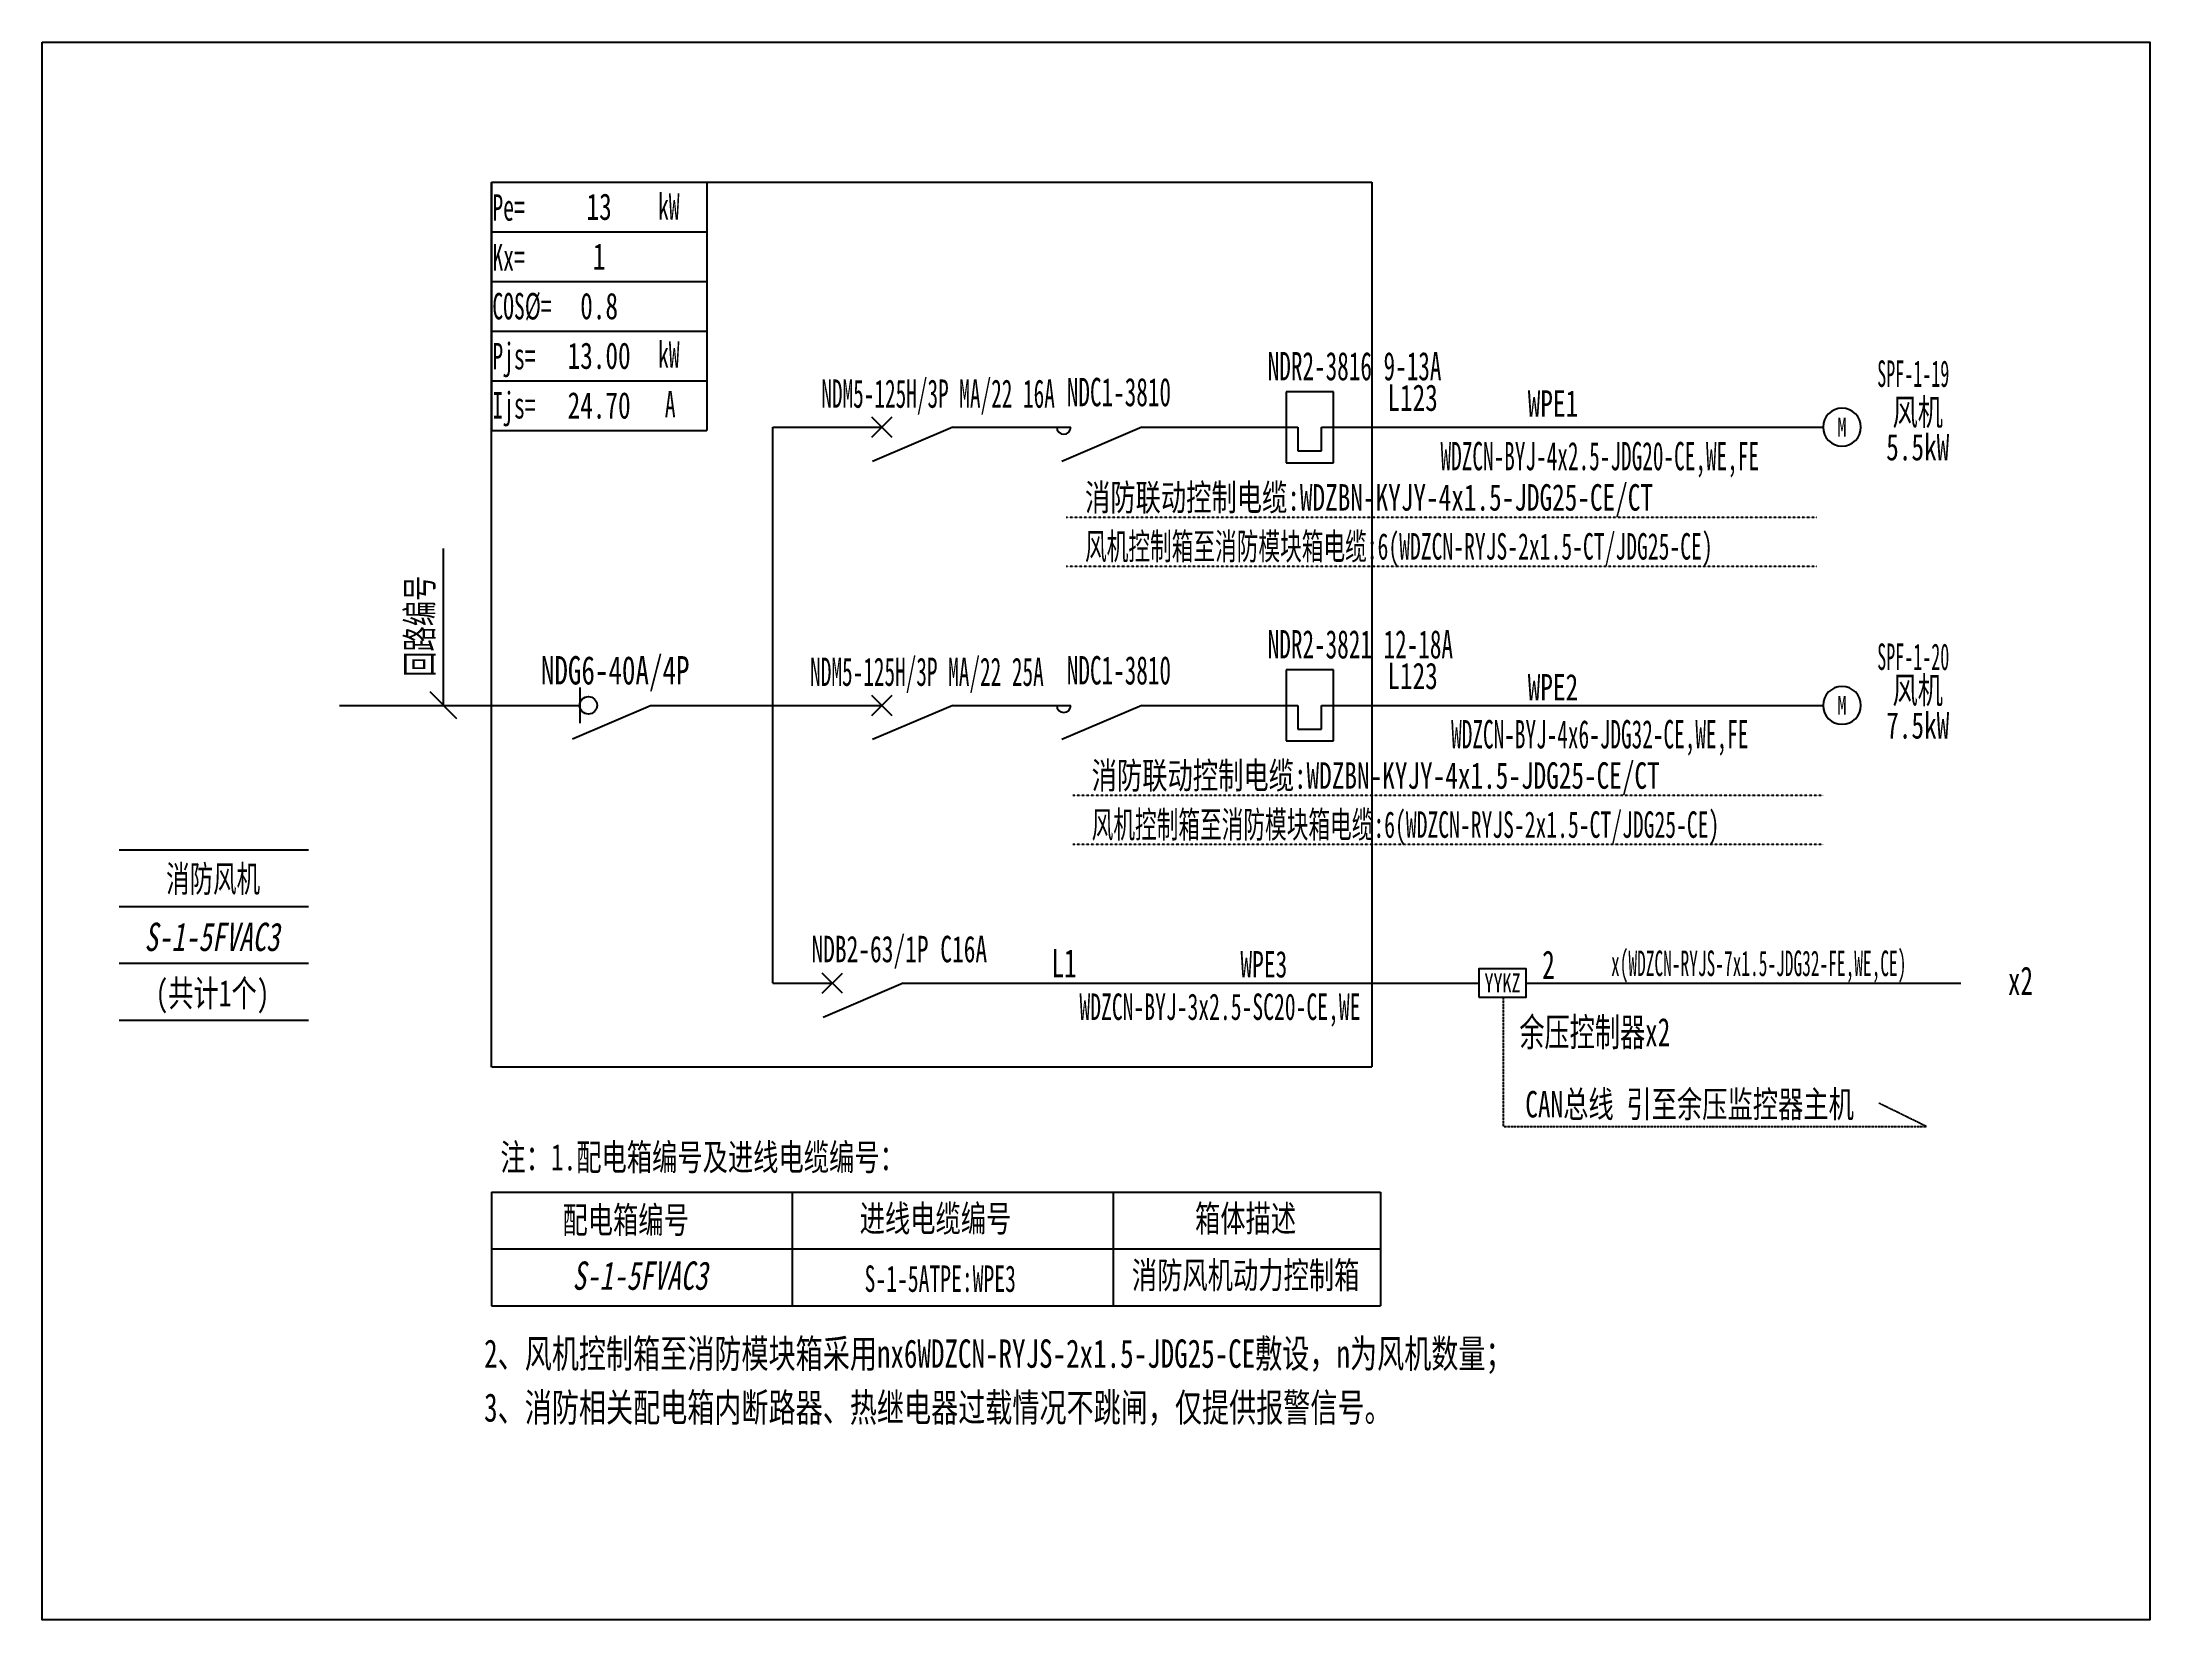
# Model space of a CAD drawing. Extents: x 323634 to 326074, y 326325 to 328152.
import ezdxf
from ezdxf.enums import TextEntityAlignment as Align

# ---------------------------------------------------------------- set-up
doc = ezdxf.new("R2010")
doc.units = 0
doc.header["$MEASUREMENT"] = 0
for name, pattern in [('DASH', [0.35, 0.25, -0.1]), ('DASHDOT', [1, 0.5, -0.25, 0, -0.25]), ('DASHED', [0.75, 0.5, -0.25])]:
    doc.linetypes.add(name, pattern=pattern)
for name, color, linetype in [('D_E_Eqpm(强电设备)', 100, 'Continuous'), ('D_E_Eqpm（强电设备）', 100, 'Continuous'), ('D_E_Text(强电文字)', 51, 'Continuous'), ('D_E_Text（强电文字）', 51, 'Continuous'), ('D_E_Wire(强电线缆)', 10, 'Continuous'), ('D_E_Wire（强电线缆）', 10, 'Continuous'), ('D_Em_Eqpm（消防设备）', 100, 'Continuous'), ('D_T_TableDim（表格尺寸）', 255, 'Continuous'), ('E_E_Text（强电文字）', 51, 'Continuous'), ('系统图', 220, 'Continuous')]:
    doc.layers.add(name, color=color, linetype=linetype)
doc.styles.add('$1$电气', font='', dxfattribs={"width": 0.7})
doc.styles.add('$1$电气箱', font='simhei.ttf', dxfattribs={"width": 0.8, "oblique": 10})
doc.styles.add('$3$电气', font='', dxfattribs={"width": 0.7})
doc.styles.add('电气', font='', dxfattribs={"width": 0.7})
doc.styles.add('电气箱', font='simhei.ttf', dxfattribs={"width": 0.8, "oblique": 10})
doc.styles.get('$1$电气').set_extended_font_data('SimSun')
doc.styles.get('$3$电气').set_extended_font_data('SimSun')
doc.styles.get('电气').set_extended_font_data('SimSun')

# ---------------------------------------------------------------- blocks, each defined once
blk = doc.blocks.new('A$C70CE04DF')
at = {"layer": 'D_E_Wire（强电线缆）', "linetype": 'DASHDOT', "ltscale": 0.5}
blk.add_line((0, 0), (7936, 0), dxfattribs=at)
at = {"layer": 'D_E_Text（强电文字）', "style": '电气', "width": 0.6}
blk.add_text('风机控制箱至消防模块箱电缆:6(WDZCN-RYJS-2x1.5-CT/JDG25-CE)', height=280, dxfattribs=at).set_placement((198, 68))
blk = doc.blocks.new('A$C670F4C17')
at = {"layer": 'D_E_Wire（强电线缆）', "linetype": 'DASHDOT', "ltscale": 0.5}
blk.add_line((0, 0), (7936, 0), dxfattribs=at)
at = {"layer": 'D_E_Text（强电文字）', "style": '电气', "width": 0.7}
blk.add_text('消防联动控制电缆:WDZBN-KYJY-4x1.5-JDG25-CE/CT', height=280, dxfattribs=at).set_placement((198, 68))
blk = doc.blocks.new('1')
at = {"layer": 'D_E_Eqpm(强电设备)'}
for p, q in [((-314387, 61832), (-314387, 61082)), ((-313887, 61832), (-314387, 61832)), ((-313887, 61082), (-313887, 61832)), ((-314262, 61457), (-314262, 61207)), ((-314012, 61207), (-314012, 61457)), ((-314387, 61082), (-313887, 61082)), ((-314262, 61207), (-314012, 61207))]:
    blk.add_line(p, q, dxfattribs=at)
blk = doc.blocks.new('电机')
at = {"layer": 'D_E_Eqpm（强电设备）'}
for start, end in [(90, 180), (180, 270), (0, 90), (270, 0)]:
    blk.add_arc((0, 0), 200, start, end, dxfattribs=at)
at = {"layer": 'D_E_Eqpm（强电设备）', "color": 51, "style": '电气', "width": 0.7}
blk.add_text('M', height=200, dxfattribs=at).set_placement((0, 0), align=Align.MIDDLE)

msp = doc.modelspace()

# ---------------------------------------------------------------- linework, layer by layer
at = {"linetype": 'DASHED'}
for p, q in [((324154.7, 327989.5, 0), (325173.9, 327989.5, 0)), ((324154.7, 326964.9, 0), (324154.7, 327989.5, 0)), ((325173.9, 327989.5, 0), (325173.9, 326964.9, 0)), ((325173.9, 326964.9, 0), (324154.7, 326964.9, 0))]:
    msp.add_line(p, q, dxfattribs=at)
at = {"layer": 'D_E_Eqpm(强电设备)', "color": 100}
for p, q in [((324594.9, 327694.1, 0), (324618.1, 327717.4, 0)), ((324618.1, 327694.1, 0), (324594.9, 327717.4, 0)), ((324618.1, 327717.4, 0), (324594.9, 327694.1, 0)), ((324594.9, 327717.4, 0), (324618.1, 327694.1, 0)), ((324688.6, 327705.8, 0), (324595.9, 327666, 0)), ((324907.6, 327705.8, 0), (324814.9, 327666, 0)), ((324594.9, 327372.1, 0), (324618.1, 327395.3, 0)), ((324618.1, 327372.1, 0), (324594.9, 327395.3, 0)), ((324618.1, 327395.3, 0), (324594.9, 327372.1, 0)), ((324594.9, 327395.3, 0), (324618.1, 327372.1, 0)), ((324688.6, 327383.7, 0), (324595.9, 327344, 0)), ((324907.6, 327383.7, 0), (324814.9, 327344, 0))]:
    msp.add_line(p, q, dxfattribs=at)
for centre in [(324817.2, 327705.8, 0), (324817.2, 327383.7, 0)]:
    msp.add_arc(centre, 8.21, 180, 0, dxfattribs=at)
at = {"layer": 'D_E_Eqpm（强电设备）'}
for p, q in [((324256.8, 327404.5, 0), (324256.8, 327363, 0)), ((324537.6, 327050.6, 0), (324560.9, 327073.8, 0)), ((324560.9, 327050.6, 0), (324537.6, 327073.8, 0)), ((324537.6, 327050.6, 0), (324560.9, 327073.8, 0)), ((324560.9, 327050.6, 0), (324537.6, 327073.8, 0)), ((324631.4, 327062.2, 0), (324538.7, 327022.4, 0)), ((324631.4, 327062.2, 0), (324538.7, 327022.4, 0))]:
    msp.add_line(p, q, dxfattribs=at)
at = {"layer": 'D_E_Eqpm（强电设备）', "color": 100}
msp.add_line((324248.4, 327344.9, 0), (324338.9, 327383.7, 0), dxfattribs=at)
at = {"layer": 'D_E_Eqpm（强电设备）'}
msp.add_circle((324266.9, 327383.7, 0), 10.1, dxfattribs=at)
at = {"layer": 'D_E_Text（强电文字）'}
for p, q in [((324154.7, 327989.5, 0), (324403.8, 327989.5, 0)), ((324154.7, 327989.5, 0), (324154.7, 327702.1, 0)), ((324403.8, 327989.5, 0), (324403.8, 327702.1, 0)), ((324154.7, 327932, 0), (324403.8, 327932, 0)), ((324154.7, 327874.5, 0), (324403.8, 327874.5, 0)), ((324154.7, 327817.1, 0), (324403.8, 327817.1, 0)), ((324154.7, 327759.6, 0), (324403.8, 327759.6, 0)), ((324154.7, 327702.1, 0), (324403.8, 327702.1, 0)), ((324099.1, 327383.7, 0), (324099.1, 327565.4, 0)), ((324114.6, 327368.2, 0), (324083.6, 327399.2, 0))]:
    msp.add_line(p, q, dxfattribs=at)
at = {"layer": 'D_E_Wire(强电线缆)', "color": 10}
for p, q in [((324480.4, 327705.8, 0), (324606.5, 327705.8, 0)), ((324688.6, 327705.8, 0), (324825.5, 327705.8, 0)), ((324907.6, 327705.8, 0), (325088.2, 327705.8, 0)), ((325115.6, 327705.8, 0), (325696.2, 327705.8, 0)), ((324480.4, 327383.7, 0), (324606.5, 327383.7, 0)), ((324688.6, 327383.7, 0), (324825.5, 327383.7, 0)), ((324907.6, 327383.7, 0), (325088.2, 327383.7, 0)), ((325115.6, 327383.7, 0), (325696.2, 327383.7, 0))]:
    msp.add_line(p, q, dxfattribs=at)
at = {"layer": 'D_E_Wire（强电线缆）'}
for p, q in [((324480.4, 327062.2, 0), (324480.4, 327705.8, 0)), ((323978.7, 327383.7, 0), (324256.8, 327383.7, 0)), ((324338.9, 327383.7, 0), (324480.4, 327383.7, 0)), ((324480.4, 327107.6, 0), (324480.4, 327161.7, 0)), ((324480.4, 327062.2, 0), (324549.3, 327062.2, 0)), ((324631.4, 327062.2, 0), (325297.6, 327062.2, 0)), ((325352.4, 327062.2, 0), (325855.5, 327062.2, 0))]:
    msp.add_line(p, q, dxfattribs=at)
at = {"layer": 'D_E_Wire（强电线缆）', "linetype": 'DASH'}
for p, q in [((325325.8, 327045.7, 0), (325325.8, 326896, 0)), ((325816.1, 326896, 0), (325761, 326923.1, 0)), ((325325.8, 326896, 0), (325816.1, 326896, 0))]:
    msp.add_line(p, q, dxfattribs=at)
at = {"layer": 'D_Em_Eqpm（消防设备）', "elevation": 0}
msp.add_lwpolyline([(325297.6, 327045.7), (325352.4, 327045.7), (325352.4, 327078.6), (325297.6, 327078.6)], close=True, dxfattribs=at)
at = {"layer": 'D_T_TableDim（表格尺寸）', "color": 255}
for p, q in [((323723.8, 327216.5, 0), (323942.8, 327216.5, 0)), ((323723.8, 327150.8, 0), (323942.8, 327150.8, 0)), ((323723.8, 327085.1, 0), (323942.8, 327085.1, 0)), ((323723.8, 327019.4, 0), (323942.8, 327019.4, 0))]:
    msp.add_line(p, q, dxfattribs=at)
at = {"layer": 'D_T_TableDim（表格尺寸）', "ltscale": 3.5}
for p, q in [((324154.7, 326820.1, 0), (325183.8, 326820.1, 0)), ((324154.7, 326820.1, 0), (324154.7, 326688.7, 0)), ((324502.7, 326820.1, 0), (324502.7, 326688.7, 0)), ((324874.2, 326820.1, 0), (324874.2, 326688.7, 0)), ((325183.8, 326820.1, 0), (325183.8, 326688.7, 0)), ((324154.7, 326754.4, 0), (325183.8, 326754.4, 0)), ((324154.7, 326754.4, 0), (325183.8, 326754.4, 0)), ((324502.7, 326754.4, 0), (324502.7, 326688.7, 0)), ((324874.2, 326754.4, 0), (324874.2, 326688.7, 0)), ((324154.7, 326688.7, 0), (325183.8, 326688.7, 0))]:
    msp.add_line(p, q, dxfattribs=at)
at = {"layer": '系统图', "ltscale": 9973.992009}
msp.add_lwpolyline([(323634.5, 328151.5), (326074.5, 328151.5), (326074.5, 326325), (323634.5, 326325)], close=True, dxfattribs=at)

# ---------------------------------------------------------------- block references
at = {"layer": 'D_E_Eqpm(强电设备)', "color": 100, "xscale": 0.1094943036278784, "yscale": 0.1094943036278784, "zscale": 0.1094943036278784}
for p in [(359498.2, 320976.5, 0), (359498.2, 320654.5, 0)]:
    msp.add_blockref('1', p, dxfattribs=at)
at = {"layer": 'D_E_Eqpm（强电设备）', "xscale": 0.1094943036278784, "yscale": 0.1094943036278784, "zscale": 0.1094943036278784}
for p in [(325718.1, 327705.8, 0), (325718.1, 327383.7, 0)]:
    msp.add_blockref('电机', p, dxfattribs=at)
at = {"layer": 'D_E_Wire（强电线缆）', "xscale": 0.1094943036278784, "yscale": 0.1094943036278784, "zscale": 0.1094943036278784}
for name, p in [('A$C670F4C17', (324820.1, 327601.7, 0)), ('A$C70CE04DF', (324820.1, 327545, 0)), ('A$C670F4C17', (324827.8, 327279.7, 0)), ('A$C70CE04DF', (324827.8, 327222.9, 0))]:
    msp.add_blockref(name, p, dxfattribs=at)

# ---------------------------------------------------------------- texts
at = {"layer": 'D_E_Text(强电文字)', "color": 51, "style": '电气'}
for s, height, width, p in [('NDR2-3816 9-13A', 32.848, 0.6, (325053.3, 327760, 0)), ('NDM5-125H/3P MA/22 16A', 32.848, 0.55, (324536.5, 327728.2, 0)), ('NDC1-3810', 32.85, 0.6, (324820.7, 327730, 0)), ('NDR2-3821 12-18A', 32.848, 0.6, (325053.3, 327438, 0)), ('NDC1-3810', 32.85, 0.6, (324820.7, 327407.9, 0))]:
    msp.add_text(s, height=height, dxfattribs=dict(at, width=width)).set_placement(p)
at = {"layer": 'D_E_Text(强电文字)', "color": 51, "style": '电气', "width": 0.55}
for s, p in [('WDZCN-BYJ-4x2.5-JDG20-CE,WE,FE', (325437.7, 327668.3, 0)), ('WDZCN-BYJ-4x6-JDG32-CE,WE,FE', (325437.7, 327346.3, 0))]:
    msp.add_text(s, height=32.848, dxfattribs=at).set_placement(p, align=Align.MIDDLE)
at = {"layer": 'D_E_Text(强电文字)', "color": 51, "style": '$3$电气', "width": 0.7}
msp.add_text('NDG6-40A/4P', height=32.848, dxfattribs=at).set_placement((324297.9, 327407.9, 0), align=Align.CENTER)
at = {"layer": 'D_E_Text(强电文字)', "color": 51, "true_color": 0xffff7f, "style": '电气', "width": 0.55}
msp.add_text('NDM5-125H/3P MA/22 25A', height=32.848, dxfattribs=at).set_placement((324523.6, 327406.2, 0))
at = {"layer": 'D_E_Text（强电文字）', "linetype": 'Continuous', "style": '电气', "width": 0.6}
for s, height, p in [('Pe=', 30.66, (324155.7, 327944.8, 0)), ('kW', 30.66, (324347.4, 327945.9, 0)), ('Kx=', 30.66, (324155.7, 327887.1, 0)), ('COS%%C=', 30.66, (324155.7, 327830.5, 0)), ('Pjs=', 30.66, (324155.7, 327772.7, 0)), ('kW', 30.66, (324347.4, 327774.6, 0)), ('Ijs=', 30.66, (324155.7, 327715.8, 0)), ('A', 30.7, (324355.3, 327717.1, 0))]:
    msp.add_text(s, height=height, dxfattribs=at).set_placement(p)
at = {"layer": 'D_E_Text（强电文字）'}
for s, style, width, p in [('SPF-1-19', '电气', 0.5, (325800.6, 327752.4, 0)), ('SPF-1-20', '电气', 0.5, (325800.6, 327424.7, 0)), ('(共计1个)', '$1$电气', 0.7, (323831.7, 327035.1, 0))]:
    msp.add_text(s, height=30.66, dxfattribs=dict(at, style=style, width=width)).set_placement(p, align=Align.CENTER)
at = {"layer": 'D_E_Text（强电文字）', "style": '电气', "width": 0.7}
for s, height, p in [('L123', 30.66, (325191.8, 327724.6, 0)), ('L123', 30.66, (325191.8, 327402.5, 0)), ('注：1.配电箱编号及进线电缆编号：', 30.658, (324165, 326845.3, 0)), (' 2、风机控制箱至消防模块箱采用nx6WDZCN-RYJS-2x1.5-JDG25-CE敷设，n为风机数量；', 32.848, (324130.5, 326616.8, 0)), (' 3、消防相关配电箱内断路器、热继电器过载情况不跳闸，仅提供报警信号。', 32.848, (324130.5, 326554.4, 0))]:
    msp.add_text(s, height=height, dxfattribs=at).set_placement(p)
at = {"layer": 'D_E_Text（强电文字）', "color": 51, "style": '电气', "width": 0.7}
for s, p in [('WPE1', (325354.3, 327717.9, 0)), ('WPE2', (325354.3, 327389.4, 0))]:
    msp.add_text(s, height=30.66, dxfattribs=at).set_placement(p)
at = {"layer": 'D_E_Text（强电文字）'}
for s, height, style, width, p in [('风机', 30.66, '电气', 0.7, (325805.8, 327723.8, 0)), ('5.5kW', 30.66, '电气', 0.7, (325805.8, 327683.1, 0)), ('风机', 30.66, '电气', 0.7, (325805.8, 327401.8, 0)), ('7.5kW', 30.66, '电气', 0.7, (325805.8, 327361, 0)), ('消防风机', 30.66, '$1$电气', 0.65, (323832.4, 327183.5, 0)), ('NDB2-63/1P C16A', 30.658, '电气', 0.65, (324626.8, 327099.1, 0)), ('WDZCN-BYJ-3x2.5-SC20-CE,WE', 30.658, '电气', 0.6, (324998, 327031.1, 0)), ('CAN总线 引至余压监控器主机', 30.658, '电气', 0.7, (325541.7, 326922.7, 0)), ('配电箱编号', 30.66, '电气', 0.7, (324310, 326788.7, 0)), ('进线电缆编号', 30.66, '电气', 0.7, (324668.7, 326790.3, 0)), ('箱体描述', 30.66, '电气', 0.7, (325027.7, 326790.3, 0)), ('消防风机动力控制箱', 30.66, '电气', 0.7, (325027.7, 326724.6, 0)), ('S-1-5ATPE:WPE3', 30.658, '电气', 0.6, (324674.2, 326720, 0))]:
    msp.add_text(s, height=height, dxfattribs=dict(at, style=style, width=width)).set_placement(p, align=Align.MIDDLE)
at = {"layer": 'D_E_Text（强电文字）', "style": '$3$电气', "width": 0.7}
msp.add_text('回路编号', height=30.66, rotation=90, dxfattribs=at).set_placement((324086.7, 327416.8, 0))
at = {"layer": 'D_E_Text（强电文字）', "color": 7, "style": '$1$电气箱', "oblique": 10, "width": 0.7}
msp.add_text('S-1-5FVAC3', height=32.85, dxfattribs=at).set_placement((323831.1, 327115.7, 0), align=Align.MIDDLE)
at = {"layer": 'D_E_Text（强电文字）', "color": 51, "style": '电气', "width": 0.5}
msp.add_text('x(WDZCN-RYJS-7x1.5-JDG32-FE,WE,CE)', height=29.563, dxfattribs=at).set_placement((325621.7, 327070.3, 0), align=Align.CENTER)
at = {"layer": 'D_E_Text（强电文字）', "style": '电气箱', "oblique": 10, "width": 0.7}
msp.add_text('S-1-5FVAC3', height=32.85, dxfattribs=at).set_placement((324326.7, 326723.5, 0), align=Align.MIDDLE)
at = {"layer": 'D_E_Text（强电文字）', "width": 249.077, "attachment_point": 5, "style": '电气'}
for s, insert, char_height in [('13', (324279.3, 327960.8, 0), 30.66), ('1', (324279.3, 327903.3, 0), 30.7), ('0.8', (324279.3, 327845.8, 0), 30.66), ('{\\C200;13.00}', (324279.3, 327788.3, 0), 30.658), ('{\\C200;24.70}', (324279.3, 327730.8, 0), 30.658)]:
    msp.add_mtext(s, dxfattribs=dict(at, insert=insert, char_height=char_height))
at = {"layer": 'D_Em_Eqpm（消防设备）', "color": 51, "style": '电气', "width": 0.7}
msp.add_text('YYKZ', height=21.9, dxfattribs=at).set_placement((325325.1, 327051.4, 0), align=Align.CENTER)
at = {"layer": 'E_E_Text（强电文字）', "linetype": 'Continuous', "style": '电气', "width": 0.65}
for s, height, p in [('L1', 32.85, (324803, 327068.7, 0)), ('2', 32.8, (325371.1, 327067.1, 0)), ('x2', 32.85, (325910.2, 327048.5, 0)), ('余压控制器x2', 32.85, (325344.6, 326989, 0))]:
    msp.add_text(s, height=height, dxfattribs=at).set_placement(p)
msp.add_text('WPE3', height=30.66, dxfattribs=at).set_placement((325048.8, 327068.7, 0), align=Align.CENTER)

doc.saveas('drawing.dxf')
